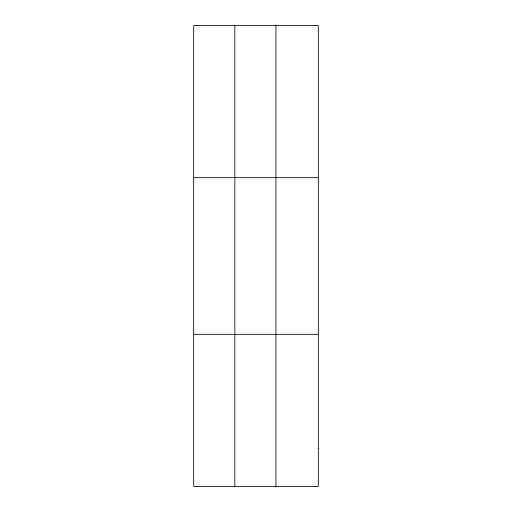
<?xml version="1.0" encoding="UTF-8"?>
<svg xmlns="http://www.w3.org/2000/svg" width="512" height="512" viewBox="0 0 512 512"><rect width="100%" height="100%" fill="white"/><g stroke="black" fill="none" stroke-linecap="round" stroke-linejoin="round"><path stroke-width="0.77" d="M234.816 25.6L234.816 486.4M275.942 25.6L275.942 486.4M193.683 177.664L318.317 177.664M193.683 334.336L318.317 334.336M318.317 448.384L318.317 486.4L193.683 486.4L193.683 25.6L318.317 25.6L318.317 448.384"/></g></svg>
